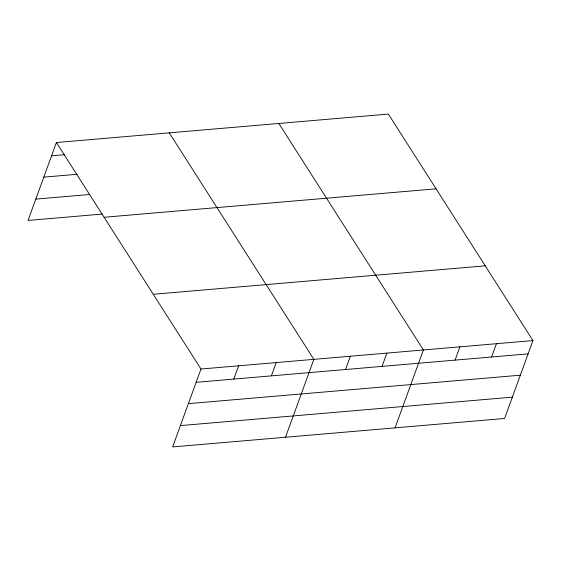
<?xml version="1.0" encoding="UTF-8"?>
<svg xmlns="http://www.w3.org/2000/svg" width="561" height="561" viewBox="0 0 561 561"><rect width="100%" height="100%" fill="white"/><g stroke="black" fill="none" stroke-linecap="round" stroke-linejoin="round"><path stroke-width="0.84" d="M56.402 142.529L200.985 369.026L172.634 446.921L504.598 418.471L532.95 340.576L388.366 114.079L56.402 142.529L28.05 220.424L102.439 214.05M233.776 379.096L238.607 365.8M271.398 375.87L276.229 362.574M285.5 437.25L313.858 359.349L169.268 132.852M345.534 369.517L350.373 356.221M382.048 366.382L386.887 353.093M395.049 427.861L423.401 349.966L278.817 123.462M455.083 360.127L459.922 346.831M491.597 356.999L496.436 343.704M51.563 155.818L64.389 154.717M43.807 177.136L77.152 174.282M35.813 199.106L89.676 194.485M104.115 217.268L436.079 188.819M153.272 294.28L485.237 265.83M200.985 369.026L532.95 340.576M196.147 382.314L528.111 353.865M188.391 403.64L520.349 375.19M180.397 425.603L512.354 397.153"/></g></svg>
